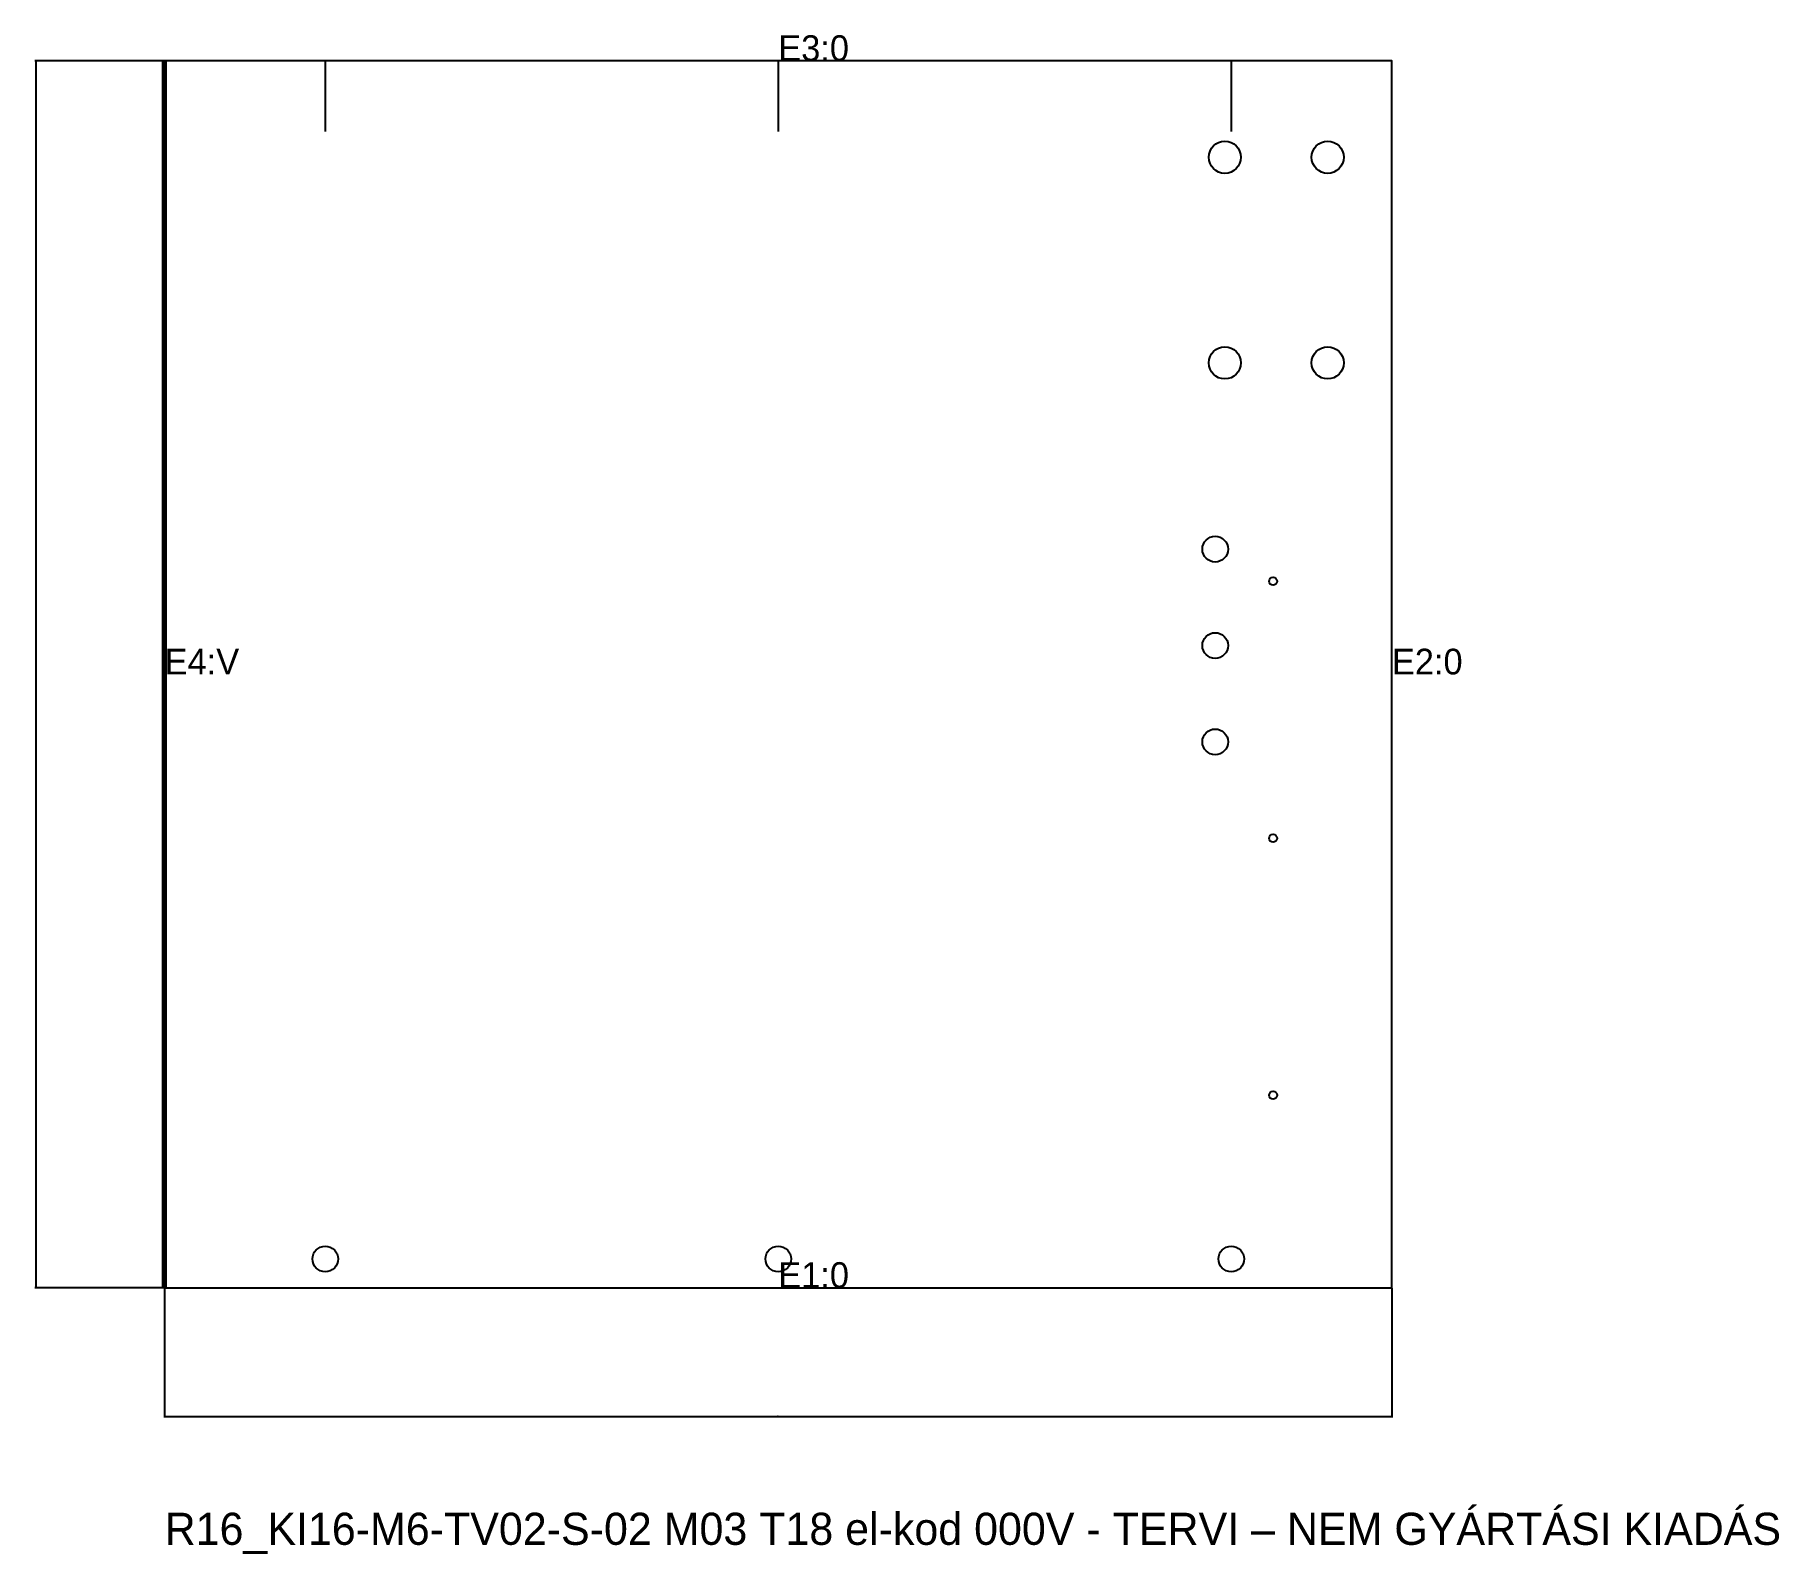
# Model space of a CAD drawing. Header units: millimetres. Extents: x -40 to 503, y -83 to 390.
import ezdxf

# ---------------------------------------------------------------- set-up
doc = ezdxf.new("R2010")
doc.units = ezdxf.units.MM
for name, color, linetype in [('ELZARAS', 1, 'Continuous'), ('FURAT_B', 4, 'Continuous'), ('FURAT_EL', 3, 'Continuous'), ('KONTUR', 7, 'Continuous'), ('MERET', 8, 'Continuous'), ('SZOVEG', 7, 'Continuous')]:
    doc.layers.add(name, color=color, linetype=linetype)
doc.styles.add('OpenSansCondensed-Light', font='OpenSansCondensed-Light.ttf')
doc.dimstyles.new('EZDXF', dxfattribs={"dimtxt": 0.25, "dimasz": 0.175, "dimexe": 0.375, "dimexo": 0.125, "dimgap": 0.1, "dimtad": 1, "dimlfac": 100, "dimzin": 12, "dimdsep": 46, "dimtxsty": 'OpenSansCondensed-Light', "dimblk": 'ARCHTICK', "dimcen": 2.5, "dimazin": 3, "dimtfac": 0.5, "dimtmove": 2, "dimatfit": 3})

# ---------------------------------------------------------------- blocks, each defined once
blk = doc.blocks.new('_ARCHTICK')
at = {"color": 0, "linetype": 'BYBLOCK', "const_width": 0.15}
blk.add_lwpolyline([(-0.5, -0.5), (0.5, 0.5)], dxfattribs=at)

msp = doc.modelspace()

# ---------------------------------------------------------------- linework, layer by layer
at = {"layer": 'ELZARAS', "lineweight": 70}
msp.add_line((0, 0), (0, 382), dxfattribs=at)
at = {"layer": 'FURAT_B'}
for centre, radius in [((330, 352), 5), ((362, 352), 5), ((330, 288), 5), ((362, 288), 5), ((327, 230), 4), ((345, 220), 1.25), ((327, 200), 4), ((327, 170), 4), ((345, 140), 1.25), ((345, 60), 1.25), ((50, 9), 4), ((191, 9), 4), ((332, 9), 4)]:
    msp.add_circle(centre, radius, dxfattribs=at)
at = {"layer": 'FURAT_EL'}
for p, q in [((50, 382), (50, 360)), ((191, 382), (191, 360)), ((332, 382), (332, 360))]:
    msp.add_line(p, q, dxfattribs=at)
at = {"layer": 'KONTUR'}
msp.add_lwpolyline([(0, 0), (382, 0), (382, 382), (0, 382)], close=True, dxfattribs=at)

# ---------------------------------------------------------------- texts
at = {"layer": 'SZOVEG'}
for s, height, p in [('E3:0', 8, (191, 382)), ('E4:V', 8, (0, 191)), ('E2:0', 8, (382, 191)), ('E1:0', 8, (191, 0)), ('R16_KI16-M6-TV02-S-02 M03 T18 el-kod 000V - TERVI – NEM GYÁRTÁSI KIADÁS', 10, (0, -80))]:
    msp.add_text(s, height=height, dxfattribs=at).set_placement(p)

# ---------------------------------------------------------------- dimensions: what is measured, and where the dimension line sits
at = {"layer": 'MERET'}
msp.add_linear_dim(base=(-40, 0), p1=(0, 0), p2=(0, 382), angle=90, dimstyle='EZDXF', dxfattribs=at).render()
msp.add_linear_dim(base=(0, -40), p1=(0, 0), p2=(382, 0), dimstyle='EZDXF', dxfattribs=at).render()

doc.saveas('drawing.dxf')
